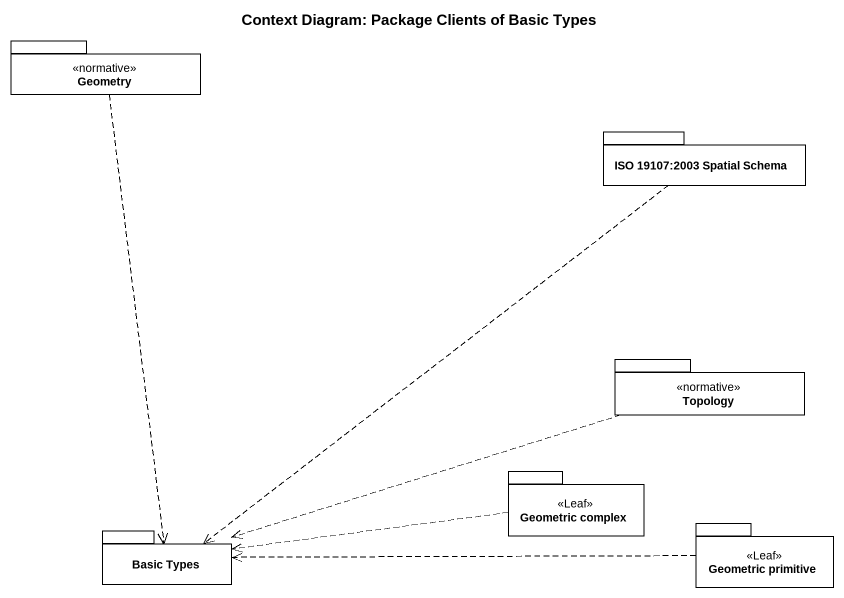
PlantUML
@startuml
title Context Diagram: Package Clients of Basic Types
package Geometry <<normative>> {
}
package "ISO 19107:2003 Spatial Schema" as ISO_19107_2003_Spatial {
}
package Topology <<normative>> {
}
package "Geometric complex" as Geometric_complex <<Leaf>> {
}
package "Geometric primitive" as Geometric_primitive <<Leaf>> {
}
package "Basic Types" as Basic_Types {
}
Geometry ..> Basic_Types
ISO_19107_2003_Spatial ..> Basic_Types
Topology .left.> Basic_Types
Geometric_complex .left.> Basic_Types
Geometric_primitive .left.> Basic_Types
@enduml
